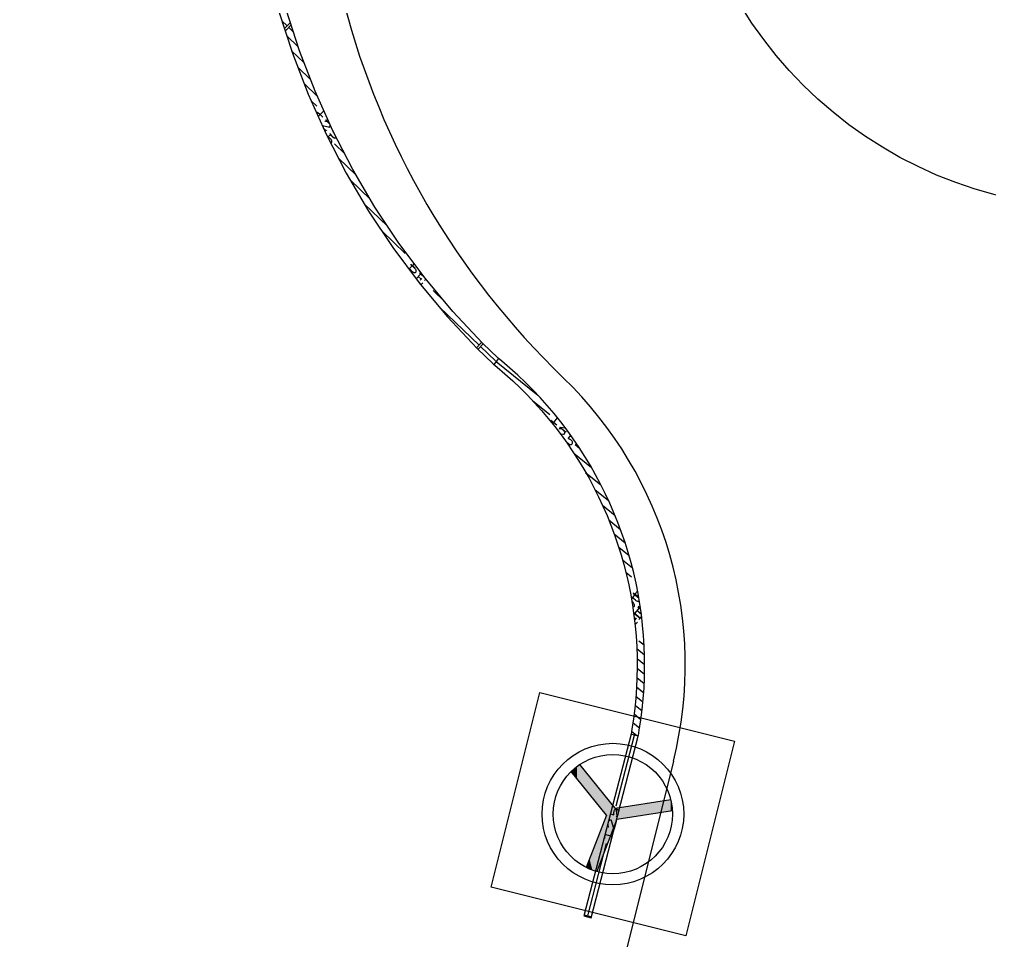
# Model space of a CAD drawing. Header units: inches. Extents: x 0.0008 to 0.0144, y 0.0003 to 0.0113.
# Drawn here: x 0.000896 to 0.001533, y 0.001904 to 0.002509 of the extents above; entities that cross this region are included whole.
import ezdxf

# ---------------------------------------------------------------- set-up
doc = ezdxf.new("R2010")
doc.units = ezdxf.units.IN
doc.header["$MEASUREMENT"] = 0
doc.linetypes.add('PUNKT', pattern=[6.35, 0, -6.35])
doc.layers.add('Standard', color=7, linetype='Continuous')

# ---------------------------------------------------------------- blocks, each defined once
blk = doc.blocks.new('*U676')
at = {"layer": 'Standard', "color": 4, "linetype": 'ByBlock'}
for points in [[(0.0319808479956043, 0.0511557561381984), (0.0319645354244731, 0.0511759816047268), (0.0319808479956043, 0.051191522605759)], [(0.0320198866178919, 0.051107353324072), (0.0319808479956043, 0.051191522605759), (0.0320198866178919, 0.0512260170618376)], [(0.0319808479956043, 0.0511557561381984), (0.0319808479956043, 0.051191522605759), (0.0320198866178919, 0.051107353324072)], [(0.032060677039445, 0.05105677850670201), (0.0320198866178919, 0.0512260170618376), (0.032060677039445, 0.0512584211208361)], [(0.0320198866178919, 0.051107353324072), (0.0320198866178919, 0.0512260170618376), (0.032060677039445, 0.05105677850670201)], [(0.0321031074565594, 0.0510041703081398), (0.032060677039445, 0.0512584211208361), (0.0321031074565594, 0.0512886459654803)], [(0.032060677039445, 0.05105677850670201), (0.032060677039445, 0.0512584211208361), (0.0321031074565594, 0.0510041703081398)], [(0.0321096062353126, 0.0509961126677415), (0.0321031074565594, 0.0512886459654803), (0.0321096062353126, 0.0512929864667715)], [(0.0321031074565594, 0.0510041703081398), (0.0321031074565594, 0.0512886459654803), (0.0321096062353126, 0.0509961126677415)], [(0.0321096062353126, 0.0509961126677415), (0.0321096062353126, 0.0512929864667715), (0.0322152356066176, 0.050865145985877)], [(0.0322152356066176, 0.050865145985877), (0.0322152356066176, 0.0511620197849075), (0.0322222439803775, 0.0508564565139502)], [(0.0322222439803775, 0.0508564565139502), (0.0322222439803775, 0.0511533303129808), (0.0322696346722196, 0.0507976982198778)], [(0.0322696346722196, 0.0507976982198778), (0.0322696346722196, 0.0510945720189086), (0.0323180926212774, 0.0507376166656694)], [(0.0323180926212774, 0.0507376166656694), (0.0323180926212774, 0.0510344904647004), (0.032367485007675, 0.0506763765306961)], [(0.032367485007675, 0.0506763765306961), (0.032367485007675, 0.0509732503297273), (0.0323891001949346, 0.0506495765098468)], [(0.0323891001949346, 0.0506495765098468), (0.0323891001949346, 0.0509464503088781), (0.0325527005730023, 0.0504467333195239)], [(0.0336234014987617, 0.050519840045427), (0.0327265651613193, 0.0505682406967967), (0.0336234014987617, 0.0507084799992144)], [(0.0327265651613193, 0.0503796007430103), (0.0326977713838446, 0.0505637381815679), (0.0327265651613193, 0.0505682406967967)], [(0.0327265651613193, 0.0503796007430103), (0.0327265651613193, 0.0505682406967967), (0.0336234014987617, 0.050519840045427)], [(0.0325527005730023, 0.0499293142108904), (0.0323891001949346, 0.0500230297487931), (0.0325527005730023, 0.0504467333195239)], [(0.0323891001949346, 0.0495056106401591), (0.032367485007675, 0.04996704924231701), (0.0323891001949346, 0.0500230297487931)], [(0.032367485007675, 0.0495119672406445), (0.0323180926212774, 0.0498391294249501), (0.032367485007675, 0.04996704924231701)], [(0.032367485007675, 0.0495119672406445), (0.032367485007675, 0.04996704924231701), (0.0323891001949346, 0.0495056106401591)], [(0.0322696346722196, 0.0495476519630333), (0.0322222439803775, 0.0495908939876079), (0.0322696346722196, 0.0497136296780144)], [(0.0323180926212774, 0.049528528451234), (0.0322696346722196, 0.0497136296780144), (0.0323180926212774, 0.0498391294249501)], [(0.0322696346722196, 0.0495476519630333), (0.0322696346722196, 0.0497136296780144), (0.0323180926212774, 0.049528528451234)], [(0.0323180926212774, 0.049528528451234), (0.0323180926212774, 0.0498391294249501), (0.032367485007675, 0.0495119672406445)], [(0.0322222439803775, 0.0495692853598246), (0.0322152356066176, 0.0495727432166736), (0.0322222439803775, 0.0495908939876079)], [(0.0322222439803775, 0.0495692853598246), (0.0322222439803775, 0.0495908939876079), (0.0322696346722196, 0.0495476519630333)]]:
    blk.add_solid(points, dxfattribs=at)
at = {"layer": 'Standard', "color": 4, "linetype": 'ByBlock', "extrusion": (0, 0, -1)}
for points in [[(-0.0322152356066176, 0.050865145985877), (-0.0321096062353126, 0.0512929864667715), (-0.0322152356066176, 0.0511620197849075)], [(-0.0322222439803775, 0.0508564565139502), (-0.0322152356066176, 0.0511620197849075), (-0.0322222439803775, 0.0511533303129808)], [(-0.0322696346722196, 0.0507976982198778), (-0.0322222439803775, 0.0511533303129808), (-0.0322696346722196, 0.0510945720189086)], [(-0.0323180926212774, 0.0507376166656694), (-0.0322696346722196, 0.0510945720189086), (-0.0323180926212774, 0.0510344904647004)], [(-0.032367485007675, 0.0506763765306961), (-0.0323180926212774, 0.0510344904647004), (-0.032367485007675, 0.0509732503297273)], [(-0.0323891001949346, 0.0506495765098468), (-0.032367485007675, 0.0509732503297273), (-0.0323891001949346, 0.0509464503088781)], [(-0.0325527005730023, 0.0504467333195239), (-0.0323891001949346, 0.0509464503088781), (-0.0325527005730023, 0.0507436071185559)], [(-0.0325527005730023, 0.0499293142108904), (-0.0325527005730023, 0.0507436071185559), (-0.0326977713838446, 0.0503050286272551)], [(-0.0326977713838446, 0.0503050286272551), (-0.0325527005730023, 0.0507436071185559), (-0.0326977713838446, 0.0505637381815679)], [(-0.0336234014987617, 0.050519840045427), (-0.0336234014987617, 0.0507084799992144), (-0.0336287041148905, 0.0505206692214492)], [(-0.0336287041148905, 0.0505206692214492), (-0.0336234014987617, 0.0507084799992144), (-0.0336287041148905, 0.05068658239769799)], [(-0.0336287041148905, 0.0505206692214492), (-0.0336287041148905, 0.05068658239769799), (-0.0336390578790008, 0.0505222882511379)], [(-0.0336390578790008, 0.0505222882511379), (-0.0336287041148905, 0.05068658239769799), (-0.0336390578790008, 0.0506355267310296)], [(-0.0326977713838446, 0.0503050286272551), (-0.0326977713838446, 0.0505637381815679), (-0.0327265651613193, 0.0503796007430103)], [(-0.0336390578790008, 0.0505222882511379), (-0.0336390578790008, 0.0506355267310296), (-0.0336467254065021, 0.0505234872309999)], [(-0.0336467254065021, 0.0505234872309999), (-0.0336390578790008, 0.0506355267310296), (-0.0336467254065021, 0.0505839991602322)], [(-0.0336467254065021, 0.0505234872309999), (-0.0336467254065021, 0.0505839991602322), (-0.0336516856812329, 0.0505242628747143)], [(-0.0336516856812329, 0.0505242628747143), (-0.0336467254065021, 0.0505839991602322), (-0.0336516856812329, 0.0505321409187964)], [(-0.0336516856812329, 0.0505242628747143), (-0.0336516856812329, 0.0505321409187964), (-0.0336521952762391, 0.0505243425606561)], [(-0.0323891001949346, 0.0495056106401591), (-0.0323891001949346, 0.0500230297487931), (-0.0325527005730023, 0.0499293142108904)]]:
    blk.add_solid(points, dxfattribs=at)

msp = doc.modelspace()

# ---------------------------------------------------------------- linework, layer by layer
at = {"layer": 'Standard', "color": 51, "linetype": 'ByBlock'}
for p, q in [((0.001066435900374945, 0.002514247396222378), (0.001075304690377744, 0.002486799892706771)), ((0.00107994612143922, 0.002488441257976504), (0.001071160207806614, 0.002515632272223362)), ((0.001075304690377744, 0.002486799892706771), (0.00108566241043387, 0.002459878924659681)), ((0.001090207051488862, 0.002461771858870992), (0.00107994612143922, 0.002488441257976504)), ((0.00108566241043387, 0.002459878924659681), (0.001097478011164886, 0.002433565193173658)), ((0.001101912238724901, 0.002435704021870158), (0.001090207051488862, 0.002461771858870992)), ((0.001115026594461185, 0.002410315890632224), (0.001101912238724901, 0.002435704021870158)), ((0.001097478011164886, 0.002433565193173658), (0.001110716072897669, 0.002407937579025784)), ((0.001129510805741606, 0.002385683571258756), (0.001115026594461185, 0.002410315890632224)), ((0.001110716072897669, 0.002407937579025784), (0.001125336911842118, 0.002383072906216496)), ((0.001125336911842118, 0.002383072906216496), (0.001141296699051461, 0.002359045711673949)), ((0.00114532145318863, 0.002361880904151091), (0.001129510805741606, 0.002385683571258756)), ((0.001141296699051461, 0.002359045711673949), (0.001158547591808382, 0.002335928021814382)), ((0.001162411141161811, 0.002338979242658685), (0.00114532145318863, 0.002361880904151091)), ((0.001180728639835779, 0.00231704723918291), (0.001162411141161811, 0.002338979242658685)), ((0.001158547591808382, 0.002335928021814382), (0.001177037877043303, 0.002313789136628252)), ((0.001177037877043303, 0.002313789136628252), (0.001196712126354937, 0.002292695421939358)), ((0.001200219038772236, 0.002296150639377437), (0.001180728639835779, 0.00231704723918291)), ((0.001210370764450819, 0.002286396175244067), (0.001200219038772236, 0.002296150639377437)), ((0.001196712126354937, 0.002292695421939358), (0.001207111744261594, 0.002282702766199563)), ((0.001207111744261594, 0.002282702766199563), (0.001209759579131429, 0.002280559136665803)), ((0.001212907223647272, 0.002284342713033642), (0.001210370764450961, 0.002286396175243945)), ((0.001218186435356067, 0.002279830201793059), (0.001212907223647272, 0.002284342713033642)), ((0.001209759579131429, 0.002280559136665803), (0.001214938893598142, 0.00227613201458041)), ((0.001214938893598142, 0.00227613201458041), (0.001219998160008012, 0.002271568185957638)), ((0.001223343283552976, 0.00227517834725572), (0.001218186435356067, 0.002279830201793059)), ((0.001228374091472323, 0.002270390466133402), (0.001223343283552976, 0.00227517834725572)), ((0.001219998160008012, 0.002271568185957638), (0.001224933771169882, 0.002266870904747956)), ((0.001233275272213433, 0.002265469972123095), (0.001228374091472323, 0.002270390466133402)), ((0.001224933771169882, 0.002266870904747956), (0.001229742208057165, 0.002262043520051783)), ((0.001229742208057165, 0.002262043520051783), (0.001234420042316929, 0.002257089473731626)), ((0.001238043331298209, 0.002260420373473028), (0.001233275272213433, 0.002265469972123095)), ((0.001234420042316929, 0.002257089473731626), (0.00123896393871413, 0.002252012297958094)), ((0.001242674869162539, 0.002255245270481394), (0.001238043331298209, 0.002260420373473028)), ((0.00123896393871413, 0.002252012297958094), (0.001243370657509768, 0.002246815612691476)), ((0.00124716658358011, 0.002249948352929315), (0.001242674869162539, 0.002255245270481394)), ((0.001251515272016976, 0.002244533397450114), (0.00124716658358011, 0.002249948352929315)), ((0.001243370657509768, 0.002246815612691476), (0.001247637056770622, 0.002241503123100807)), ((0.001255717833914858, 0.002239004264836658), (0.001251515272016976, 0.002244533397450114)), ((0.001247637056770622, 0.002241503123100807), (0.001251760094609504, 0.002236078616922079)), ((0.001259771272901728, 0.002233364897288579), (0.001255717833914858, 0.002239004264836658)), ((0.001251760094609504, 0.002236078616922079), (0.001255736831354039, 0.002230545961757641)), ((0.001255736831354039, 0.002230545961757641), (0.001259564431642661, 0.002224909102318693)), ((0.001263672698928315, 0.00222761931560161), (0.001259771272901728, 0.002233364897288579)), ((0.001259564431642661, 0.002224909102318693), (0.001263240166446158, 0.002219172057612713)), ((0.001267419330328638, 0.002221771616300776), (0.001263672698928315, 0.00222761931560161)), ((0.001263240166446158, 0.002219172057612713), (0.001266761415013366, 0.002213338918077957)), ((0.001271008495803142, 0.002215825968719638), (0.001267419330328638, 0.002221771616300776)), ((0.001266761415013366, 0.002213338918077957), (0.001270125666739882, 0.002207413842667071)), ((0.00127443763632361, 0.002209786612027602), (0.001271008495803142, 0.002215825968719638)), ((0.001270125666739882, 0.002207413842667071), (0.001273330522957957, 0.00220140105588178)), ((0.001277704306957378, 0.002203657852207456), (0.00127443763632361, 0.002209786612027602)), ((0.001273330522957957, 0.00220140105588178), (0.001276373698646791, 0.002195304844760855)), ((0.001280806178610803, 0.002197444058985244), (0.001277704306957378, 0.002203657852207456)), ((0.001276373698646791, 0.002195304844760855), (0.001279253024061677, 0.002189129555823559)), ((0.001283741039689728, 0.00219114966271474), (0.001280806178610803, 0.002197444058985244)), ((0.001279253024061677, 0.002189129555823559), (0.001281966446281063, 0.002182879591970594)), ((0.00128650679767635, 0.002184779151218622), (0.001283741039689728, 0.00219114966271474)), ((0.001281966446281063, 0.002182879591970594), (0.001284512030670177, 0.002176559409344921)), ((0.001289101480621177, 0.002178337066588756), (0.00128650679767635, 0.002184779151218622)), ((0.001284512030670177, 0.002176559409344921), (0.001286887962260457, 0.002170173514154555)), ((0.001291523238549051, 0.002171828001947701), (0.001289101480621177, 0.002178337066588756)), ((0.001286887962260457, 0.002170173514154555), (0.001289092547043563, 0.002163726459459736)), ((0.001293770344778055, 0.002165256598173905), (0.001291523238549051, 0.002171828001947701)), ((0.001289092547043563, 0.002163726459459736), (0.001291124213179248, 0.002157222841926614)), ((0.001295841197150646, 0.002158627540592803), (0.001293770344778055, 0.002165256598173905)), ((0.001291124213179248, 0.002157222841926614), (0.001292981512115937, 0.002150667298549909)), ((0.001297734319176027, 0.00215194555563624), (0.001295841197150646, 0.002158627540592803)), ((0.001292981512115937, 0.002150667298549909), (0.001294663119623634, 0.002144064503346815)), ((0.001299448361082795, 0.002145215407472614), (0.001297734319176027, 0.00215194555563624)), ((0.001294663119623634, 0.002144064503346815), (0.00129616783673811, 0.002137419164024453)), ((0.001300982100781402, 0.002138441894610031), (0.001299448361082795, 0.002145215407472614)), ((0.00129616783673811, 0.002137419164024453), (0.001297494590615575, 0.002130736018623323)), ((0.001302334444735354, 0.002131629846475075), (0.001300982100781402, 0.002138441894610031)), ((0.001297494590615575, 0.002130736018623323), (0.001298642435297795, 0.002124019832139205)), ((0.001303504428741004, 0.002124784119969496), (0.001302334444735354, 0.002131629846475075)), ((0.001298642435297795, 0.002124019832139205), (0.001299610552386433, 0.002117275393125713)), ((0.001304491218614965, 0.002117909596007268), (0.001303504428741004, 0.002124784119969496)), ((0.001299610552386433, 0.002117275393125713), (0.001300398251626602, 0.002110507510280169)), ((0.001305294110788894, 0.002111011176034571), (0.001304491218614965, 0.002117909596007268)), ((0.001300398251626602, 0.002110507510280169), (0.001301004971398941, 0.002103721009015028)), ((0.001305912532811118, 0.002104093778535146), (0.001305294110788894, 0.002111011176034571)), ((0.001301004971398941, 0.002103721009015028), (0.001301430279120232, 0.002096920728017429)), ((0.001306346043754784, 0.002097162335523445), (0.001305912532811118, 0.002104093778535146)), ((0.001301430279120232, 0.002096920728017429), (0.001301673871551512, 0.002090111515799315)), ((0.001306594334532193, 0.002090221789028213), (0.001306346043754784, 0.002097162335523445)), ((0.001301673871551512, 0.002090111515799315), (0.001301735575014579, 0.002083298227240429)), ((0.001306657228115287, 0.002083277087568835), (0.001306594334532193, 0.002090221789028213)), ((0.001301735575014579, 0.002083298227240429), (0.001301615345515677, 0.002076485720126925)), ((0.001306534679661736, 0.00207633318262715), (0.001306657228115287, 0.002083277087568835)), ((0.001301615345515677, 0.002076485720126925), (0.001301313268776874, 0.002069678851687776)), ((0.001306226776547, 0.002069395025117079), (0.001306534679661736, 0.00207633318262715)), ((0.001301313268776874, 0.002069678851687776), (0.001300829560174941, 0.002062882475131673)), ((0.001305733738301988, 0.002062467561854701), (0.001306226776547, 0.002069395025117079)), ((0.001300829560174941, 0.002062882475131673), (0.001300164564587843, 0.002056101436186709)), ((0.001305055916456594, 0.002055555732031232), (0.001305733738301988, 0.002062467561854701)), ((0.001300164564587843, 0.002056101436186709), (0.001299318756148744, 0.00204934056964548)), ((0.001304193794288929, 0.002048664463691461), (0.001305055916456594, 0.002055555732031232)), ((0.001299318756148744, 0.00204934056964548), (0.00129829273790811, 0.002042604695917897)), ((0.001303147986480909, 0.002041798670220106), (0.001304193794288929, 0.002048664463691461)), ((0.001297689989655827, 0.00203925165675613), (0.001266728038189067, 0.001919826986809827)), ((0.00129829273790811, 0.002042604695917897), (0.001297689989655827, 0.00203925165675613)), ((0.001302453753918453, 0.00203801660676215), (0.001297689989655827, 0.00203925165675613)), ((0.001297689989655827, 0.00203925165675613), (0.001302533612580394, 0.002038380958529366)), ((0.001302533612580394, 0.002038380958529366), (0.001303147986480909, 0.002041798670220106)), ((0.001271491802451693, 0.001918591936815846), (0.001302453753918453, 0.00203801660676215)), ((0.00128160238476387, 0.001986091862973382), (0.001258446276554059, 0.002014802425382945)), ((0.00128731383400963, 0.001990698353605035), (0.001264157725799709, 0.002019408916014626)), ((0.00128731383400963, 0.001990698353605035), (0.001323755964518177, 0.001996396850362772)), ((0.001288447447296035, 0.001983448848150012), (0.001324889577804689, 0.00198914734490772)), ((0.00128160238476387, 0.001986091862973382), (0.00126831636246526, 0.001951682803806047)), ((0.001288447447296035, 0.001983448848150012), (0.001275161424997425, 0.001949039788982642)), ((0.001266728038189067, 0.001919826986809827), (0.001271491802451693, 0.001918591936815846))]:
    msp.add_line(p, q, dxfattribs=at)
at = {"layer": 'Standard', "color": 7, "linetype": 'ByBlock'}
for p, q in [((0.001068412714170803, 0.002508129469921866), (0.001071912034205083, 0.002504766701195784)), ((0.001073617001281275, 0.002506540901544811), (0.001070207067128886, 0.002502992500846756)), ((0.001074471438477445, 0.002505384536573964), (0.001071229006529925, 0.002502010439810866)), ((0.001073976813046228, 0.002506915324117465), (0.001073617001281275, 0.002506540901544811)), ((0.001070207067128886, 0.002502992500846756), (0.00107010640821876, 0.002502887754499465)), ((0.001071229006529925, 0.002502010439810866), (0.001070601033649976, 0.002501356966955969)), ((0.001071611264270094, 0.002498230462834374), (0.001079112144992977, 0.00249102228328352)), ((0.001072933973606122, 0.002503784640159894), (0.001075913594893685, 0.002500921290371012)), ((0.001074809814369382, 0.002488331455746886), (0.001083026242190642, 0.002480435651348665)), ((0.001078826527247508, 0.002477646212425342), (0.00108719271022287, 0.002469606496654665)), ((0.001082992995279744, 0.002466817057731331), (0.001091697783338453, 0.002458451950006327)), ((0.001087599440690709, 0.002455565094561712), (0.001091311535413551, 0.002451997854092149)), ((0.001093524002708008, 0.002446459086438886), (0.00109132991332911, 0.002447925982005729)), ((0.001091820770372941, 0.002448095854832032), (0.001095397558276583, 0.002444658641206421)), ((0.001093524002708008, 0.002446459086438886), (0.001095949549488291, 0.002448983126934591)), ((0.001094869969277024, 0.002451387387576401), (0.0010947398474815, 0.002451474382703784)), ((0.001092272889751315, 0.002445157169777016), (0.001093524002708008, 0.002446459086438886)), ((0.001097271113845153, 0.002442858195973961), (0.001097458660223536, 0.002443053358012354)), ((0.001099784245841457, 0.002440443132018992), (0.001097271113845153, 0.002442858195973961)), ((0.001097458660223536, 0.002443053358012354), (0.001098747220308559, 0.002442752621992299)), ((0.001094900115202776, 0.002439306252277614), (0.001099133051818366, 0.002438318330545665)), ((0.001097437967596405, 0.002435872581650295), (0.001095685903193713, 0.002437556276574378)), ((0.001096750285844134, 0.002435932375313685), (0.001096658978726401, 0.002436197781428618)), ((0.001097775551077492, 0.002436223873319402), (0.001097437967596405, 0.002435872581650295)), ((0.001100160219996527, 0.00243948077601174), (0.001100068912878791, 0.002439746182126669)), ((0.001102123944642224, 0.002435294179578153), (0.001101919255420992, 0.002435081178580756)), ((0.001102286202086236, 0.002434980064774204), (0.00110196914165815, 0.002435036354102555)), ((0.001100163139332512, 0.00243325375222126), (0.00109852138174352, 0.002431545328095028)), ((0.001102888311068618, 0.002430634922792224), (0.001100163139332512, 0.00243325375222126)), ((0.001100547083445921, 0.002427623764451303), (0.001100711871647874, 0.002427715154672268)), ((0.00110411767665676, 0.002431267323237354), (0.001104180207718937, 0.002431313452053146)), ((0.001102886576327488, 0.002427223954050047), (0.001109650006166894, 0.002420724448396889)), ((0.00110565196432309, 0.002417741206110433), (0.001117167452429417, 0.002406675078151228)), ((0.001113268804991378, 0.002403596320051421), (0.001126395098633803, 0.002390982243797252)), ((0.00112249645119574, 0.002387903485697469), (0.001137813243820437, 0.002373184388639272)), ((0.001134013243813906, 0.002370010832551764), (0.001149370941145772, 0.002355252426979725)), ((0.001153916611222921, 0.002347027860691362), (0.001151860939555638, 0.002344888714756811)), ((0.001154034050703016, 0.002343399989099402), (0.001152160495134441, 0.002345200434331862)), ((0.001152894671821882, 0.002348009921727252), (0.001155790166791496, 0.002345227415458902)), ((0.001153116317541787, 0.002348240567772622), (0.001156011812511401, 0.002345458061504272)), ((0.001155317374357685, 0.002348485504347536), (0.001154138256942827, 0.002347258506736736)), ((0.001159540687862795, 0.002341630073394673), (0.001156586554285921, 0.002338555981879157)), ((0.001158002807560067, 0.00234002974467985), (0.001159876363128638, 0.002338229299447389)), ((0.00115868907169526, 0.002342448457591248), (0.00116286644977811, 0.002338434090160882)), ((0.001158907307481016, 0.002342675555235921), (0.001161542772186319, 0.00234014293226835)), ((0.001160408312856413, 0.002338782849956283), (0.001159317133927646, 0.002337647361732905)), ((0.001160042989087968, 0.002342152771469882), (0.001159758923648547, 0.00234185717103935)), ((0.00116293862953389, 0.002338347667517547), (0.001162108308731437, 0.002337483630036657)), ((0.001157840827446271, 0.002336875147250555), (0.001159925777399795, 0.002334871556715685)), ((0.001159262119327114, 0.002335072499982303), (0.001159537218380535, 0.002334808135910323)), ((0.001159537218380535, 0.002334808135910323), (0.001159508165233933, 0.002334777903008141)), ((0.001159925777399795, 0.002334871556715685), (0.001160945347711362, 0.002335932528524402)), ((0.001167762380882228, 0.002330753390849382), (0.001175457311400567, 0.002323358733760866)), ((0.001171852980949677, 0.002319997143582189), (0.00119790612373065, 0.002294960652806323)), ((0.001199611090806842, 0.00229673485315535), (0.001196228043263433, 0.002293214430845677)), ((0.001200633030207882, 0.002295752792119461), (0.00119722312418272, 0.002292204420690787)), ((0.001198928063131689, 0.002293978591770433), (0.001208665112538795, 0.002284621503847697)), ((0.001199643085357551, 0.002296768146902673), (0.001199611090806842, 0.00229673485315535)), ((0.001200633058340701, 0.002295752821394661), (0.001200633030207882, 0.002295752792119461)), ((0.001210758914665949, 0.002286081937270181), (0.001207662555449087, 0.002282256887247177)), ((0.001207662555449087, 0.002282256887247177), (0.001207662533048323, 0.002282256859574665)), ((0.001209210746255949, 0.002284169426092524), (0.00123640352588709, 0.002262157004467559)), ((0.001233051318874996, 0.002258539016181031), (0.001244303940306094, 0.002249430074370472)), ((0.001247770836897878, 0.002249195941055874), (0.001247764315991102, 0.002249199540103394)), ((0.00124697863526976, 0.002244099130223583), (0.001244667934377386, 0.002245374462412701)), ((0.001245142597978228, 0.002245585393398169), (0.001248998276290445, 0.002242464240731539)), ((0.001246262600835366, 0.002243214585718917), (0.00124697863526976, 0.002244099130223583)), ((0.00124697863526976, 0.002244099130223583), (0.001249431035682409, 0.002247128673502591)), ((0.00125101791731113, 0.002240829351239496), (0.001251188218299886, 0.002241039730512484)), ((0.001254873595623346, 0.00223770819857287), (0.00125101791731113, 0.002240829351239496)), ((0.001251188218299886, 0.002241039730512484), (0.001254540995121783, 0.002240552581770409)), ((0.001251244827173347, 0.00223675653245435), (0.001253258546374713, 0.002236463944898437)), ((0.001254183320285523, 0.002237709395476224), (0.001254069811084913, 0.002237966091905819)), ((0.001255180137403106, 0.002238086881264248), (0.001254873595623346, 0.00223770819857287)), ((0.001254434322832205, 0.00223258829642024), (0.001254698651477689, 0.002231990334776756)), ((0.001257652533342531, 0.002229127078723508), (0.001255510160001622, 0.002230861319426291)), ((0.001257811255289799, 0.002235330177493536), (0.001256309510207146, 0.002233475014813547)), ((0.001259120393531775, 0.002234270436513075), (0.001257811255289799, 0.002235330177493536)), ((0.001260223944376886, 0.002223879742410386), (0.001271719091272527, 0.002214574477426807)), ((0.001261036761440921, 0.002229553354394268), (0.001263938559981531, 0.002227204362720264)), ((0.001267899188477138, 0.002211335086580992), (0.001277922076191398, 0.002203221608177583)), ((0.001273995816970421, 0.002200068312336182), (0.001282969667642949, 0.002192804024268449)), ((0.001278989776229555, 0.002189694143423535), (0.001287206011658776, 0.002183043141176205)), ((0.001283117837852575, 0.002180020914396728), (0.001290783835984642, 0.002173815326540382)), ((0.001286640966400102, 0.002170837375724973), (0.001293849963801504, 0.002165001727716736)), ((0.001289596475166283, 0.002162113322479839), (0.001296418117313173, 0.002156591236648638)), ((0.001292108656135843, 0.002153748140909815), (0.001298617019291642, 0.002148479652884051)), ((0.001294251109528866, 0.002145682251998047), (0.00129798144330854, 0.002142662565115209)), ((0.001300112547790894, 0.002131028518465854), (0.001297909686361992, 0.002128307240161512)), ((0.001300537552280516, 0.002127423713963106), (0.001298517911259831, 0.00212905860345515)), ((0.001299010925415976, 0.002131920276370606), (0.001302132188811579, 0.002129393628973811)), ((0.001299212190220866, 0.0021321689064205), (0.001302333453616472, 0.002129642259023705)), ((0.001301992723368343, 0.002133351170694512), (0.001300313812595783, 0.002131277148515748)), ((0.001302175759868736, 0.002132429176369417), (0.001301614292873547, 0.002132883681145838)), ((0.001298190457813335, 0.00212666441038163), (0.001299237072002752, 0.002125817181333016)), ((0.001298272088686874, 0.002126186777668752), (0.001299035807197862, 0.002125568551283118)), ((0.001303078185620846, 0.002122302597376724), (0.001300179972430405, 0.002118722324658236)), ((0.001302160166975079, 0.002123045728964016), (0.001303963505843339, 0.002121585935002559)), ((0.001302358335398358, 0.002123290533936221), (0.00130389769172502, 0.002122044432546323)), ((0.001303742784542906, 0.002123123601641433), (0.001303276354044122, 0.002122547402348929)), ((0.001299300684542185, 0.002119434103887425), (0.001304035650742622, 0.00211560117199161)), ((0.0012993664986605, 0.002118975606343658), (0.001303653878590193, 0.002115504993336862)), ((0.001299981804007126, 0.002118477519686031), (0.001299519901906941, 0.00211790691449613)), ((0.001299784390708862, 0.002115781780665256), (0.001300604976920024, 0.002115117520155488)), ((0.001301088012451764, 0.002115714232275236), (0.001300097170335374, 0.002114490207414217)), ((0.001301681717513059, 0.002120577487338224), (0.001303701358533744, 0.002118942597846181)), ((0.001303653878590193, 0.002115504993336862), (0.001302892168713216, 0.002114564024224953)), ((0.001304184394065484, 0.002119539309965929), (0.001303193551949095, 0.002118315285104905)), ((0.001304035650742622, 0.00211560117199161), (0.001304668850675012, 0.002116383387893036)), ((0.001300178972212941, 0.002112391550922173), (0.001300939269128905, 0.002111776094300917)), ((0.001300231040700079, 0.002111944180399374), (0.001300557496976472, 0.002111679915646173)), ((0.001300557496976472, 0.002111679915646173), (0.001300298968666417, 0.00211136054581565)), ((0.001300939269128905, 0.002111776094300917), (0.001301865087231406, 0.002112919792530433)), ((0.001302904430957842, 0.002100687930336378), (0.001306297318710957, 0.002097941404355555)), ((0.001301480790182914, 0.002095508777147992), (0.00130655205604213, 0.002091403612329256)), ((0.001301683821526138, 0.002089012840865118), (0.001306641629181075, 0.002084999519905795)), ((0.001301724110932351, 0.002082648643381378), (0.001306576810231272, 0.002078720407120283)), ((0.001301611892024516, 0.002076407900629209), (0.001306367167220689, 0.002072558528701043)), ((0.001301340651619945, 0.002070295884998027), (0.001306021229910807, 0.002066506979848032)), ((0.001300390185175658, 0.002058402116104559), (0.001304950212047504, 0.002054710796736484)), ((0.001300930202635752, 0.002064296558028689), (0.001305546628769094, 0.002060559583735295)), ((0.001299727404503221, 0.002052607050398185), (0.001304230948760894, 0.002048961453429016)), ((0.001298947980839547, 0.002046906406620634), (0.001303379573591559, 0.002043319054042094)), ((0.001298057433522913, 0.002041295716894658), (0.001301408236831468, 0.002038583258065118)), ((0.001288015286038362, 0.001992153505221641), (0.001300062585817098, 0.002038636539232858)), ((0.001289804569980303, 0.001989249512497043), (0.001288856336062968, 0.001985590867801575)), ((0.001283428966318417, 0.001982538083586189), (0.001283242307627429, 0.001982328474596236)), ((0.001284097685324634, 0.001986824197191673), (0.00128640294801848, 0.001986226727785205)), ((0.001286401532813693, 0.001977198159320201), (0.001284945548318472, 0.001982211996228354)), ((0.00128790810214563, 0.00198193222310611), (0.001286663545129126, 0.001977130251943307)), ((0.001287436479977854, 0.001982054456384516), (0.00128790810214563, 0.00198193222310611)), ((0.001288856336062968, 0.001985590867801575), (0.001288861545619579, 0.001985589517608079)), ((0.001286663545129126, 0.001977130251943307), (0.001286401532813693, 0.001977198159320201)), ((0.001287371078276142, 0.001979840572140409), (0.001287269490918311, 0.001979448735188764)), ((0.001280593967681142, 0.001973309857709299), (0.001280391755260433, 0.001970702916958268)), ((0.001285359723492787, 0.001972099615487039), (0.001280600023731094, 0.00197333321675911)), ((0.001284767077294449, 0.001969812962552374), (0.001286011634310957, 0.001974614933715173)), ((0.001285359723492787, 0.001972099615487039), (0.001285357827955142, 0.001972075178044894)), ((0.001285363884026043, 0.001972098537175516), (0.001285359723492787, 0.001972099615487039)), ((0.001269287666170949, 0.001919895272486169), (0.001281614707096335, 0.00196745765352724)), ((0.00126690578935639, 0.001920512598455342), (0.001271669596311228, 0.001919277932696236)), ((0.001271669596311228, 0.001919277932696236), (0.001271669649651346, 0.001919277918871744))]:
    msp.add_line(p, q, dxfattribs=at)
at = {"layer": 'Standard', "color": 51, "linetype": 'PUNKT'}
for p, q in [((0.001205855355914004, 0.001938786835226146), (0.001237828369006378, 0.002066678887685429)), ((0.001237828369006378, 0.002066678887685429), (0.001365720421465862, 0.002034705874592878)), ((0.001365720421465862, 0.002034705874592878), (0.001333747408373276, 0.001906813822133654)), ((0.001333747408373276, 0.001906813822133654), (0.001205855355913976, 0.001938786835226028))]:
    msp.add_line(p, q, dxfattribs=at)
at = {"layer": 'Standard', "color": 2, "linetype": 'ByBlock'}
msp.add_line((0.001325528859657016, 0.002021431739307177), (0.0008960389894416693, 0.0002992981906591063), dxfattribs=at)
at = {"layer": 'Standard', "color": 7, "linetype": 'ByBlock'}
for points in [[(0.001097796048880189, 0.002441962302236197), (0.001097502501106405, 0.002442043459573535), (0.001097226329258338, 0.002442069274733118), (0.001096977607999929, 0.00244203880598587), (0.001096765410606055, 0.002441953164822311), (0.001096597477972287, 0.002441815475405701)], [(0.001100027789541535, 0.002439788405383819), (0.001099810017307016, 0.002440224821374032), (0.001099518120110075, 0.00244064748510626), (0.00109916422755739, 0.002441038833051681), (0.001098763045434134, 0.002441382602989551), (0.001098331244614212, 0.002441664509773669), (0.001097886768312437, 0.002441872838942744)], [(0.001096617855389146, 0.002436240004685764), (0.001096384860163634, 0.002436701839200827), (0.001096069506967705, 0.002437147078815339), (0.001095686480916342, 0.002437554989967622)], [(0.001096723027696331, 0.002435246566192697), (0.001096761223681425, 0.00243547304444509), (0.001096747577493642, 0.00243572562249365), (0.001096682540019724, 0.002435995954850472)], [(0.001099167093881256, 0.002438282717778658), (0.00109943428211809, 0.002438273403775736), (0.00109967137593337, 0.002438319710205649), (0.001099869800798488, 0.002438419962390354), (0.001100022380652449, 0.002438570534696574), (0.001100123597425028, 0.002438765981657315), (0.001100169790598504, 0.00243899923490787), (0.001100159289590764, 0.002439261858814161), (0.001100092474172114, 0.002439544355548528)], [(0.001099975559531713, 0.002434356855800382), (0.001100145389357051, 0.002433838984961413), (0.001100402967065937, 0.002433315742602315), (0.001100739964132925, 0.002432804047257386), (0.00110114548408465, 0.002432320444099406), (0.001101606414826701, 0.002431880569967535), (0.001102107852610504, 0.002431498647765284)], [(0.001099873378186909, 0.002430951149382894), (0.001099439983764575, 0.002431216472843933), (0.001098994624908838, 0.002431398390176472), (0.00109855920750576, 0.0024314879534045)], [(0.001101283345600968, 0.00242897347802926), (0.001101204401952122, 0.002429316716164968), (0.001101059178144862, 0.002429666453634299), (0.001100853288062362, 0.002430009170716669), (0.001100594690749992, 0.00243033161907698), (0.001100293382744327, 0.002430621333903445), (0.001099961011639351, 0.002430867115756925)], [(0.00110070774250437, 0.002427718922539299), (0.001100959055870311, 0.002427952296855606), (0.001101135698944705, 0.002428252668576905), (0.00110123189554972, 0.002428610215634126), (0.001101244500083984, 0.002429013246341126)], [(0.001102048205070236, 0.002431559785720842), (0.001102428668929953, 0.002431337986490473), (0.001102814065196087, 0.002431179856230748), (0.001103189801216945, 0.002431091382388894), (0.001103541650116543, 0.002431075914940169), (0.001103856289481319, 0.002431134039544362), (0.001104121805800264, 0.002431263555370323)], [(0.001154030640768862, 0.002343396440698705), (0.001154346600898681, 0.00234312664562641), (0.001154684227657051, 0.002342902400294047), (0.001155030546236992, 0.00234273232232398), (0.001155372247809697, 0.002342622947717221), (0.001155696200975346, 0.002342578479678563), (0.001155989956395473, 0.002342600627089799), (0.001156242225214008, 0.002342688538838331), (0.00115644331288174, 0.002342838836524969), (0.001156585491712362, 0.002343045744293901), (0.00115666329785315, 0.002343301310795602), (0.001156673741257748, 0.002343595714752736), (0.001156616420591973, 0.002343917642386335), (0.001156493538656866, 0.002344254722197976), (0.001156309817736283, 0.00234459400039954), (0.001156072318122165, 0.00234492243872), (0.001155790166791496, 0.002345227415458902)], [(0.00125161701437128, 0.002239981256260799), (0.001251317636468551, 0.002240037199806047), (0.00125104027004913, 0.00224003947609837), (0.001250795033354551, 0.002239988002099327), (0.00125059087254389, 0.002239884655564551), (0.001250435235340618, 0.002239733206543791)], [(0.001254025251654712, 0.002238004671557083), (0.001253771215969024, 0.002238421024211736), (0.001253444490421689, 0.002238817381400197), (0.001253058651889862, 0.002239177272745729), (0.001252629733654023, 0.002239485743187047), (0.001252175559145008, 0.002239729974426602), (0.001251715001302378, 0.00223989981758696)], [(0.001253295488895709, 0.002236431350706291), (0.00125356250326635, 0.002236444753333823), (0.001253794809950563, 0.002236511020725244), (0.001253984007546961, 0.002236627756311736), (0.00125412325369991, 0.002236790738335661), (0.00125420751255422, 0.002236994072530976), (0.001254233736877488, 0.00223723040529011), (0.001254200978263657, 0.002237491189608158), (0.001254110421432248, 0.002237766994186402)], [(0.001257530704445921, 0.002236413374110929), (0.001257777982628342, 0.00223584686217913), (0.001258135810581315, 0.002235285696103323), (0.001258589449946768, 0.002234752989411925), (0.00125912021604861, 0.002234270683437055)], [(0.001255360707748748, 0.002231069245631929), (0.001255797887980535, 0.002230636229981043), (0.001256283133255185, 0.002230249673708929), (0.001256801566303106, 0.002229921428351654)], [(0.001257718020204587, 0.002233011287980937), (0.001257263665691213, 0.002233238860475902), (0.001256804470719582, 0.002233382312224906), (0.001256363021733413, 0.002233434587260311)], [(0.001259290792329516, 0.002231160455753335), (0.001259182994397221, 0.002231495752820563), (0.001259008603823181, 0.002231831898889012), (0.001258774361983547, 0.002232155899637752), (0.001258489323911008, 0.002232455230244669), (0.001258164508256508, 0.00223271831955563), (0.001257812471343772, 0.002232934997387898)], [(0.001258823772999173, 0.00222986156339933), (0.001259054366729276, 0.002230115430512307), (0.001259204871976401, 0.002230429714010563), (0.001259270367262165, 0.002230794136913913), (0.001259248710909528, 0.00223119678269802)], [(0.001256736943776823, 0.002229977281800665), (0.001257134863813646, 0.002229788582856748), (0.001257532293258662, 0.002229663741768854), (0.00125791418383565, 0.002229607485522358), (0.001258266075632398, 0.00222962194420487), (0.001258574644611083, 0.002229706570352551), (0.001258828207109913, 0.002229858159679311)], [(0.001302854347449051, 0.002128587828999575), (0.001302651635215693, 0.002128873547293823), (0.001302408425251508, 0.002129144926147036), (0.001302132188811579, 0.002129393628973811)], [(0.001298796754573862, 0.002122944758722725), (0.001299130366090205, 0.002122919858826606), (0.001299428909829941, 0.002122960187007118), (0.001299680667673382, 0.002123064160345642), (0.001299875757890819, 0.002123227697791847), (0.00130000652300961, 0.00212344438034874), (0.001300067830377118, 0.00212370570302426), (0.001300057273622099, 0.00212400140866013), (0.001299975267107012, 0.002124319890534882), (0.001299825029663913, 0.002124648647938461), (0.001299612458252299, 0.002124974776836744), (0.001299345896497949, 0.002125285476366894), (0.001299035807197862, 0.002125568551283118)], [(0.001300534455898902, 0.002127419888885413), (0.001300862918054023, 0.00212718374780635), (0.001301208512624402, 0.002126992149547953), (0.001301558652842284, 0.002126852072237157), (0.001301900586384622, 0.002126768617576161), (0.001302221859820563, 0.002126744825035272), (0.001302510772173095, 0.002126781561153532), (0.00130275680107585, 0.002126877487978815), (0.001302950986004201, 0.002127029111796886), (0.00130308625462309, 0.002127230910374618)], [(0.001287275353376268, 0.001989898802897197), (0.001287014783615303, 0.001989661847379913), (0.001286781014257823, 0.001989363924337587), (0.001286583082071882, 0.001989016550512453), (0.001286428638476283, 0.001988633154254236), (0.001286323653761429, 0.001988228556423547), (0.001286272186297193, 0.00198781839746528)], [(0.001288651043896988, 0.001990011514890358), (0.001288324482066882, 0.001990116297286456), (0.00128797608745485, 0.001990123163216374), (0.001287617252464701, 0.001990031888166177), (0.001287259710897618, 0.001989845456803807)], [(0.001287986520020343, 0.001984886990156008), (0.001288354817233291, 0.001985288723324118), (0.001288684815071406, 0.001985769587410228), (0.001288965843374583, 0.001986314034140402), (0.001289188815365161, 0.001986904459357575), (0.001289346521460035, 0.001987521772234886), (0.001289433862385563, 0.001988146012559059)], [(0.001289409779217858, 0.001988064063308283), (0.00128941678061474, 0.001988504402527047), (0.001289365858495839, 0.001988917854336571), (0.001289258940977256, 0.001989288763789516), (0.001289100076385984, 0.001989603086763157), (0.001288895279973992, 0.001989848921726323), (0.001288652306156598, 0.001990016960379201)], [(0.001283225640660984, 0.001982271940141779), (0.001282979884245531, 0.001981916035594697), (0.001282771456841429, 0.001981512714857024), (0.001282607217903681, 0.001981075251425437)], [(0.001284959920858598, 0.001982259119060504), (0.00128483716170813, 0.001982496619577406), (0.001284680653367425, 0.001982680638331846), (0.001284496055980941, 0.001982804520261681), (0.001284290045537122, 0.001982863785160838), (0.001284070072430405, 0.001982856289706551), (0.001283844092016748, 0.001982782304972897), (0.001283620276907142, 0.00198264450662737), (0.001283406721404075, 0.00198244787816502)], [(0.001286241850979587, 0.001987700834542614), (0.001286222832050201, 0.001987193029910287), (0.001286282388306732, 0.001986715650104921), (0.001286417590352913, 0.001986292176028472)], [(0.001282505630700677, 0.001980683415070988), (0.001282438252263662, 0.001980238739290425), (0.001282421929696154, 0.001979801269550638), (0.001282457160264138, 0.00197938433333948)], [(0.001282423602925567, 0.001979261420356882), (0.001282496640058583, 0.001978965747588271), (0.001282609413810736, 0.001978712332133031), (0.001282757810230284, 0.001978510418508902), (0.001282936415861563, 0.001978367372462689), (0.001283138715226161, 0.00197828841227009)]]:
    msp.add_lwpolyline(points, dxfattribs=at)
at = {"layer": 'Standard', "color": 2, "linetype": 'ByBlock'}
msp.add_circle((0.001605665350729516, 0.002660653044814591), 0.0002755905511811023, dxfattribs=at)
at = {"layer": 'Standard', "color": 51, "linetype": 'ByBlock'}
for radius in [4.651293700787401e-05, 3.917533464566929e-05]:
    msp.add_circle((0.001285787888689811, 0.00198674635490948), radius, dxfattribs=at)
at = {"layer": 'Standard', "color": 2, "linetype": 'ByBlock'}
for centre, radius, start, end in [((0.001619176435569917, 0.002652901088834831), 0.0005271653543307087, 100.7585274003023, 226.0316404038138), ((0.001071225214968512, 0.002084853556644331), 0.0002620928663970118, 345.9964369987587, 46.03164040381161)]:
    msp.add_arc(centre, radius, start, end, dxfattribs=at)

# ---------------------------------------------------------------- block references
at = {"layer": 'Standard', "color": 4, "linetype": 'ByBlock', "xscale": 0.03937007874015748, "yscale": 0.03937007874015748, "zscale": 0.03937007874015748}
msp.add_blockref('*U676', (0, 0), dxfattribs=at)

doc.saveas('drawing.dxf')
